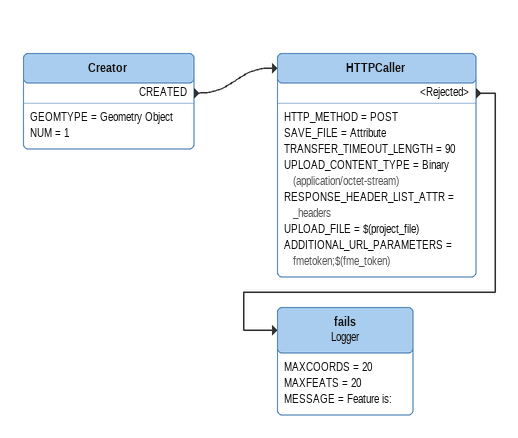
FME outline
Creator
    GEOMTYPE = Geometry Object
    NUM = 1
    CREATED -> HTTPCaller
HTTPCaller
    HTTP_METHOD = POST
    SAVE_FILE = Attribute
    TRANSFER_TIMEOUT_LENGTH = 90
    UPLOAD_CONTENT_TYPE = Binary (application/octet-stream)
    RESPONSE_HEADER_LIST_ATTR = _headers
    UPLOAD_FILE = $(project_file)
    ADDITIONAL_URL_PARAMETERS = fmetoken;$(fme_token)
    <Rejected> -> fails
fails: Logger
    MAXCOORDS = 20
    MAXFEATS = 20
    MESSAGE = Feature is:
